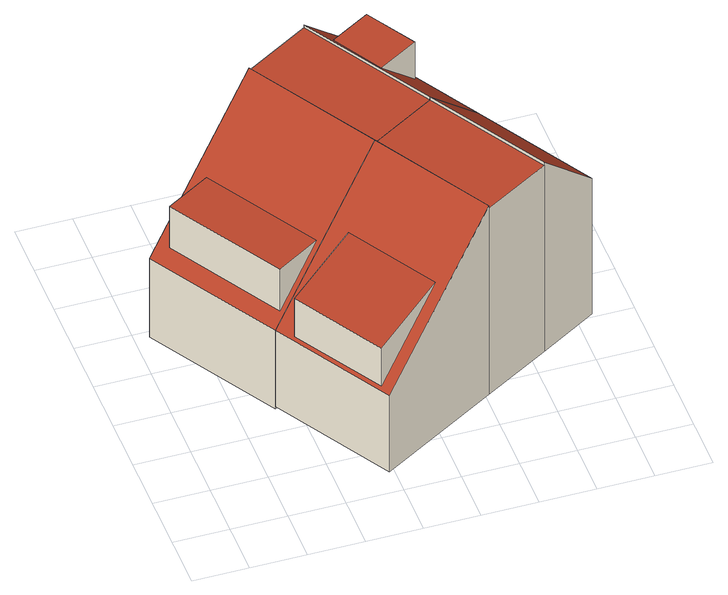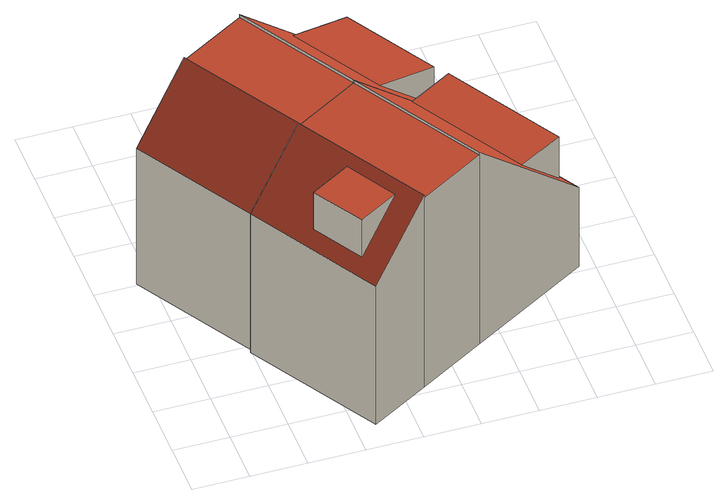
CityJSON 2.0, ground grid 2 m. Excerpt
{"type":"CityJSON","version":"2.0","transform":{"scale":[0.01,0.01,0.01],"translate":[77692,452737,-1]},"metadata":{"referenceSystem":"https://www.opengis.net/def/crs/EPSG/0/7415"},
"CityObjects":{
"building1":{"type":"Building","attributes":{"Volume":390.41,"Dakoppervlakte":54.32,"Muuroppervlakte":193.12,"Vloeroppervlakte":55.11,"hoogte_Z_max_in_m_NAP":8.41,"GEB_DOEL":"woonfunctie","dateOfConstruction":"1980-01-01","measuredHeight":8.42},"children":["building1-1","building1-2"],"geometry":[{"type":"Solid","lod":"2","boundaries":[[[[0,1,2,3,4,5,6,7]],[[8,9,10,11],[12,13,14,15]],[[16,17,18,19]],[[20,21,22,23],[24,25,26,27]],[[5,19,18,6]],[[2,1,17,16]],[[18,23,22,7,6]],[[1,0,21,20,17]],[[10,3,2,16,11]],[[18,17,20,23]],[[11,16,19,8]],[[7,22,21,0]],[[9,4,3,10]],[[5,4,9,8,19]],[[28,29,12,15]],[[28,14,13,29]],[[13,12,29]],[[28,15,14]],[[30,24,27,31]],[[31,27,26]],[[31,26,25,30]],[[30,25,24]]]],"semantics":{"surfaces":[{"type":"GroundSurface"},{"type":"RoofSurface"},{"type":"WallSurface"}],"values":[[0,1,1,1,2,2,2,2,2,2,2,2,2,2,1,2,2,2,1,2,2,2]]}}]},
"building1-1":{"type":"BuildingInstallation","attributes":{"relationToConstruction":"outside"},"parents":["building1"],"geometry":[{"type":"MultiSurface","lod":"2","boundaries":[[[28,29,12,15]],[[28,14,13,29]],[[13,12,29]],[[28,15,14]]],"semantics":{"surfaces":[{"type":"RoofSurface"},{"type":"WallSurface"}],"values":[0,1,1,1]}}]},
"building1-2":{"type":"BuildingInstallation","attributes":{"relationToConstruction":"outside"},"parents":["building1"],"geometry":[{"type":"MultiSurface","lod":"2","boundaries":[[[30,24,27,31]],[[31,27,26]],[[31,26,25,30]],[[30,25,24]]],"semantics":{"surfaces":[{"type":"RoofSurface"},{"type":"WallSurface"}],"values":[0,1,1,1]}}]},
"building2":{"type":"Building","attributes":{"Volume":346.88,"Dakoppervlakte":50.4,"Muuroppervlakte":184.59,"Vloeroppervlakte":49.98,"hoogte_Z_max_in_m_NAP":8.41,"GEB_DOEL":"woonfunctie","dateOfConstruction":"1980-01-01","measuredHeight":8.3},"children":["building2-1"],"geometry":[{"type":"Solid","lod":"2","boundaries":[[[[32,33,34,35,36,37,38,39]],[[11,10,40,41],[42,43,44,45]],[[17,16,46,47]],[[21,20,48,49]],[[40,37,36,46,41]],[[16,17,32,39]],[[36,35,47,46]],[[49,34,33,21]],[[33,32,17,20,21]],[[35,34,49,48,47]],[[17,47,48,20]],[[11,41,46,16]],[[10,11,16,39,38]],[[38,37,40,10]],[[45,50,51,42]],[[50,44,43,51]],[[43,42,51]],[[50,45,44]]]],"semantics":{"surfaces":[{"type":"GroundSurface"},{"type":"RoofSurface"},{"type":"WallSurface"}],"values":[[0,1,1,1,2,2,2,2,2,2,2,2,2,2,1,2,2,2]]}}]},
"building2-1":{"type":"BuildingInstallation","attributes":{"relationToConstruction":"outside"},"parents":["building2"],"geometry":[{"type":"MultiSurface","lod":"2","boundaries":[[[45,50,51,42]],[[50,44,43,51]],[[43,42,51]],[[50,45,44]]],"semantics":{"surfaces":[{"type":"RoofSurface"},{"type":"WallSurface"}],"values":[0,1,1,1]}}]}
},
"vertices":[
[1203,1025,99],[995,902,99],[757,761,99],[328,507,99],[52,973,99],[481,1227,99],[719,1368,99],[927,1491,99],[481,1227,941],[52,973,445],[328,507,445],[757,761,941],[515,640,673],[357,546,490],[115,954,490],[273,1047,673],[757,761,929],[995,902,929],[719,1368,929],[481,1227,929],[995,902,941],[1203,1025,706],[927,1491,706],[719,1368,941],[797,1300,910],[940,1384,748],[1046,1205,748],[903,1121,910],[115,954,671],[357,546,671],[940,1384,910],[1046,1205,910],
[995,902,111],[1203,1025,111],[1453,602,111],[1246,479,111],[1007,338,111],[578,84,111],[328,507,111],[757,761,111],[578,84,445],[1007,338,941],[799,265,726],[565,127,456],[374,449,456],[608,587,726],[1007,338,929],[1246,479,929],[1246,479,941],[1453,602,706],[374,449,622],[565,127,622]
]}
